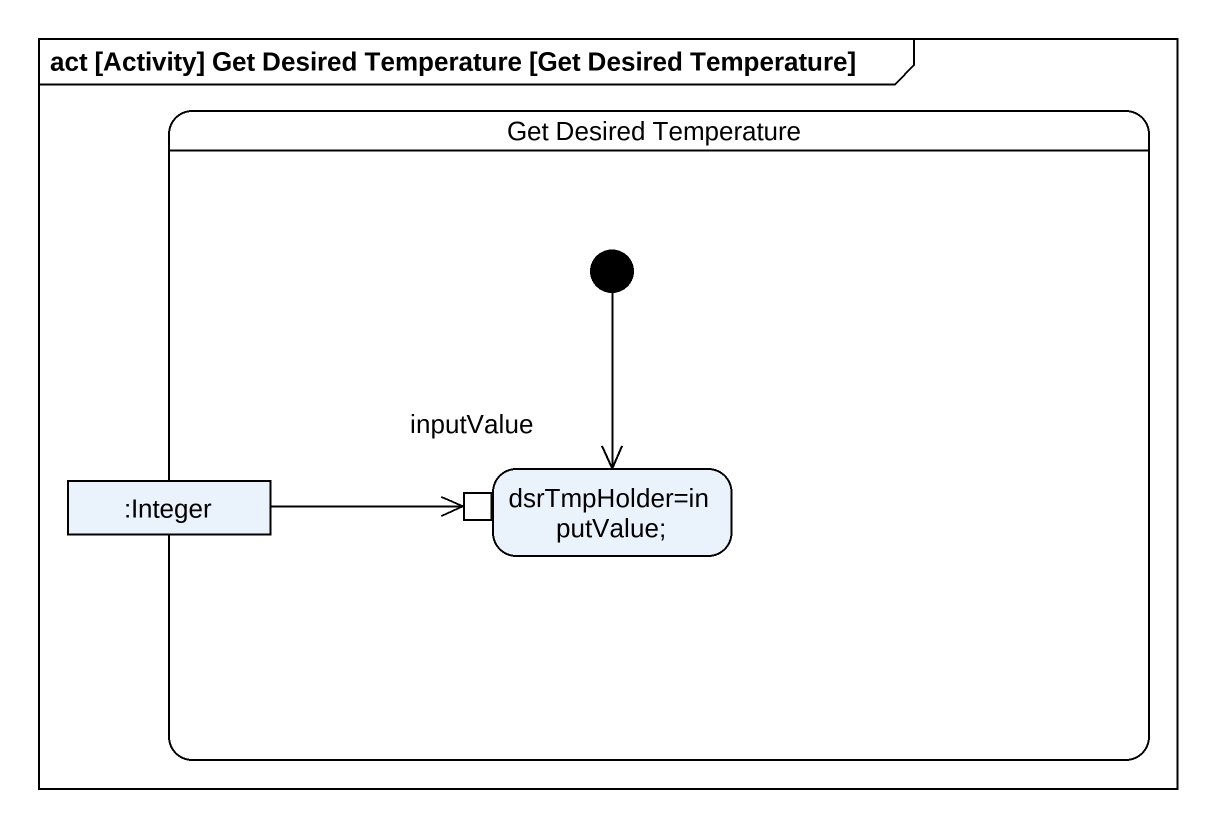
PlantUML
@startuml
mainframe act [Activity] Get Desired Temperature [Get Desired Temperature]
hide empty description
state "Get Desired Temperature" as Get_Desired_Temperature {
  state "dsrTmpHolder=inputValue;" as dsrTmpHolder_inputValue {
    state inputValue <<inputPin>>
  }
  state ":Integer" as Integer <<object>>
  [*] --> dsrTmpHolder_inputValue
}
Integer -right-> inputValue
@enduml
